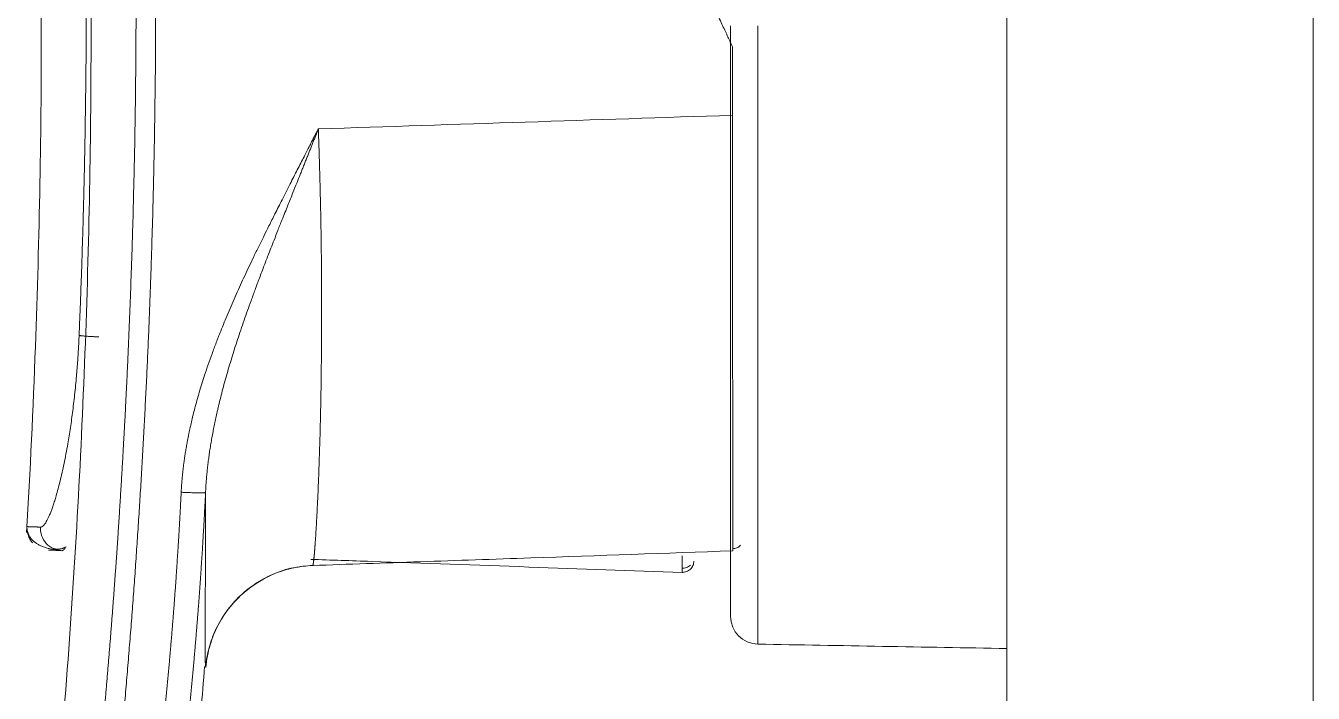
# Model space of a CAD drawing. Header units: millimetres. Extents: x 14183 to 14777, y -4239 to -3399.
# Drawn here: x 14635.08 to 14649.53, y -3932.26 to -3924.78 of the extents above; entities that cross this region are included whole.
import ezdxf

# ---------------------------------------------------------------- set-up
doc = ezdxf.new("R2010")
doc.units = ezdxf.units.MM
doc.header["$LTSCALE"] = 0.1
doc.layers.get('0').update_dxf_attribs({"lineweight": 15})

msp = doc.modelspace()

# ---------------------------------------------------------------- linework, layer by layer
at = {"linetype": 'Continuous', "lineweight": 18, "extrusion": (-1, -2.22045e-16, 0)}
for p, q in [((14646.094, -3911.734), (14646.094, -3937.369)), ((14646.094, -3911.734), (14646.094, -3937.369)), ((14642.994, -3931.402), (14642.994, -3924.78))]:
    msp.add_line(p, q, dxfattribs=at)
at = {"linetype": 'Continuous', "lineweight": 13, "extrusion": (-1, -2.22045e-16, 0)}
for p, q in [((14649.533, -3937.412), (14649.533, -3912.778)), ((14649.533, -3937.412), (14649.533, -3912.778)), ((14643.301, -3931.714), (14643.301, -3924.78))]:
    msp.add_line(p, q, dxfattribs=at)
at = {"linetype": 'Continuous', "lineweight": 18}
msp.add_arc((14643.306, -3931.402), 0.313, 180, 269, dxfattribs=at)
msp.add_ellipse((14642.456, -3930.784), major_axis=(0.125, 0), ratio=1, start_param=4.677499, end_param=4.712396, dxfattribs=at)
at = {"linetype": 'Continuous', "lineweight": 13}
msp.add_ellipse((14542.868, -3923.14), major_axis=(-94.237, 8.825), ratio=0.000161, start_param=3.134269, end_param=3.148947, dxfattribs=at)
at = {"linetype": 'Continuous', "lineweight": 18}
for points, knots in [([(14635.663, -3919.326), (14635.695, -3919.889), (14635.779, -3921.672), (14635.839, -3924.678), (14635.775, -3928.342), (14635.572, -3932), (14635.313, -3934.794), (14635.127, -3936.367), (14635.083, -3936.727)], [0, 0, 0, 0, 0.09703, 0.307158, 0.517296, 0.727433, 0.937571, 1, 1, 1, 1]), ([(14635.107, -3919.364), (14635.138, -3919.927), (14635.222, -3921.709), (14635.281, -3924.716), (14635.224, -3927.854), (14635.133, -3929.768), (14635.093, -3930.462)], [0, 0, 0, 0, 0.15234, 0.482248, 0.812171, 1, 1, 1, 1]), ([(14643.014, -3925.015), (14643.006, -3924.997), (14642.99, -3924.961), (14642.963, -3924.905), (14642.935, -3924.844), (14642.903, -3924.777), (14642.87, -3924.706), (14642.834, -3924.629), (14642.796, -3924.548), (14642.756, -3924.462), (14642.713, -3924.37), (14642.668, -3924.274), (14642.621, -3924.173), (14642.571, -3924.066), (14642.519, -3923.955), (14642.465, -3923.839), (14642.409, -3923.718), (14642.35, -3923.591), (14642.288, -3923.46), (14642.225, -3923.324), (14642.159, -3923.183), (14642.09, -3923.036), (14642.02, -3922.885), (14641.947, -3922.729), (14641.871, -3922.568), (14641.794, -3922.402), (14641.714, -3922.23), (14641.631, -3922.054), (14641.547, -3921.873), (14641.46, -3921.687), (14641.401, -3921.561), (14641.371, -3921.497)], [0, 0, 0, 0, 0.014626, 0.030671, 0.048133, 0.067014, 0.087313, 0.10903, 0.132166, 0.15672, 0.182692, 0.210082, 0.238891, 0.269118, 0.300763, 0.333827, 0.368309, 0.404209, 0.441528, 0.480266, 0.520422, 0.561996, 0.604989, 0.6494, 0.69523, 0.742479, 0.791146, 0.841232, 0.892736, 0.945659, 1, 1, 1, 1]), ([(14636.828, -3930.011), (14636.828, -3930.005), (14636.828, -3929.995), (14636.829, -3929.98), (14636.83, -3929.964), (14636.831, -3929.949), (14636.832, -3929.933), (14636.833, -3929.917), (14636.834, -3929.902), (14636.836, -3929.886), (14636.837, -3929.87), (14636.838, -3929.854), (14636.84, -3929.838), (14636.841, -3929.823), (14636.843, -3929.807), (14636.845, -3929.791), (14636.846, -3929.774), (14636.848, -3929.758), (14636.85, -3929.742), (14636.852, -3929.726), (14636.854, -3929.71), (14636.856, -3929.693), (14636.858, -3929.677), (14636.861, -3929.661), (14636.863, -3929.644), (14636.865, -3929.628), (14636.868, -3929.611), (14636.87, -3929.595), (14636.873, -3929.578), (14636.875, -3929.561), (14636.878, -3929.545), (14636.881, -3929.528), (14636.884, -3929.511), (14636.887, -3929.494), (14636.89, -3929.477), (14636.893, -3929.46), (14636.896, -3929.443), (14636.899, -3929.426), (14636.903, -3929.409), (14636.906, -3929.392), (14636.91, -3929.375), (14636.913, -3929.358), (14636.917, -3929.34), (14636.92, -3929.323), (14636.924, -3929.306), (14636.928, -3929.288), (14636.932, -3929.271), (14636.936, -3929.253), (14636.94, -3929.236), (14636.944, -3929.218), (14636.948, -3929.2), (14636.952, -3929.183), (14636.962, -3929.14), (14636.979, -3929.073), (14637.004, -3928.981), (14637.031, -3928.888), (14637.06, -3928.794), (14637.093, -3928.691), (14637.131, -3928.578), (14637.174, -3928.457), (14637.221, -3928.332), (14637.267, -3928.214), (14637.311, -3928.104), (14637.354, -3928.003), (14637.398, -3927.898), (14637.445, -3927.792), (14637.493, -3927.687), (14637.541, -3927.583), (14637.59, -3927.479), (14637.642, -3927.369), (14637.699, -3927.253), (14637.756, -3927.137), (14637.817, -3927.016), (14637.884, -3926.882), (14637.963, -3926.725), (14638.047, -3926.56), (14638.129, -3926.399), (14638.192, -3926.276), (14638.238, -3926.186), (14638.269, -3926.126), (14638.297, -3926.072), (14638.32, -3926.026), (14638.34, -3925.988), (14638.355, -3925.96), (14638.363, -3925.943), (14638.367, -3925.937)], [0, 0, 0, 0, 0.003513, 0.007037, 0.010573, 0.014121, 0.017681, 0.021252, 0.024836, 0.028431, 0.032038, 0.035658, 0.039289, 0.042933, 0.046589, 0.050257, 0.053938, 0.057632, 0.061337, 0.065056, 0.068787, 0.072531, 0.076287, 0.080057, 0.083839, 0.087634, 0.091442, 0.095263, 0.099098, 0.102945, 0.106806, 0.110679, 0.114567, 0.118467, 0.122381, 0.126308, 0.130249, 0.134204, 0.138172, 0.142154, 0.146149, 0.150158, 0.154181, 0.158218, 0.162269, 0.166333, 0.170412, 0.174505, 0.178611, 0.182732, 0.186867, 0.191016, 0.19518, 0.216517, 0.238241, 0.260358, 0.282873, 0.305791, 0.334353, 0.363837, 0.394252, 0.425603, 0.450036, 0.475178, 0.50103, 0.527596, 0.554878, 0.579627, 0.605897, 0.633689, 0.663005, 0.693845, 0.721999, 0.756127, 0.796229, 0.842305, 0.882583, 0.91999, 0.936121, 0.951982, 0.966045, 0.977879, 0.987482, 0.994856, 1, 1, 1, 1]), ([(14635.096, -3930.394), (14635.095, -3930.427), (14635.101, -3930.476), (14635.129, -3930.538), (14635.149, -3930.566), (14635.161, -3930.579)], [0, 0, 0, 0, 0.477849, 0.736197, 1, 1, 1, 1]), ([(14635.249, -3930.402), (14635.247, -3930.431), (14635.254, -3930.497), (14635.308, -3930.59), (14635.395, -3930.652), (14635.459, -3930.665), (14635.488, -3930.666)], [0, 0, 0, 0, 0.25, 0.5, 0.75, 1, 1, 1, 1]), ([(14635.488, -3930.666), (14635.387, -3930.662), (14635.331, -3930.66), (14635.338, -3930.66), (14635.339, -3930.66)], [0, 0, 0, 0, 0.890721, 1, 1, 1, 1]), ([(14643.019, -3930.668), (14642.265, -3930.694), (14641.096, -3930.735), (14639.519, -3930.79), (14638.705, -3930.818), (14638.304, -3930.832)], [0, 0, 0, 0, 0.480906, 0.743568, 1, 1, 1, 1]), ([(14642.451, -3930.909), (14642.451, -3930.909), (14642.451, -3930.909), (14642.451, -3930.909), (14642.451, -3930.909), (14642.451, -3930.909), (14642.451, -3930.908), (14642.451, -3930.908), (14642.451, -3930.907), (14642.451, -3930.907), (14642.451, -3930.906), (14642.451, -3930.906), (14642.451, -3930.905), (14642.451, -3930.904), (14642.451, -3930.903), (14642.451, -3930.902), (14642.451, -3930.901), (14642.451, -3930.9), (14642.451, -3930.899), (14642.451, -3930.898), (14642.451, -3930.896), (14642.451, -3930.895), (14642.451, -3930.894), (14642.451, -3930.892), (14642.451, -3930.89), (14642.451, -3930.889), (14642.451, -3930.887), (14642.451, -3930.885), (14642.451, -3930.883), (14642.451, -3930.881), (14642.451, -3930.879), (14642.451, -3930.877), (14642.451, -3930.875), (14642.451, -3930.872), (14642.451, -3930.87), (14642.451, -3930.867), (14642.451, -3930.865), (14642.451, -3930.862), (14642.451, -3930.859), (14642.451, -3930.857), (14642.451, -3930.854), (14642.451, -3930.851), (14642.451, -3930.848), (14642.451, -3930.844), (14642.451, -3930.841), (14642.451, -3930.838), (14642.451, -3930.834), (14642.451, -3930.831), (14642.451, -3930.827), (14642.451, -3930.824), (14642.451, -3930.82), (14642.451, -3930.816), (14642.451, -3930.812), (14642.451, -3930.808), (14642.451, -3930.804), (14642.451, -3930.8), (14642.451, -3930.796), (14642.451, -3930.791), (14642.451, -3930.787), (14642.451, -3930.782), (14642.451, -3930.778), (14642.451, -3930.773), (14642.451, -3930.768), (14642.451, -3930.763), (14642.451, -3930.758), (14642.451, -3930.753), (14642.451, -3930.748), (14642.451, -3930.743), (14642.451, -3930.738), (14642.451, -3930.732), (14642.451, -3930.728), (14642.451, -3930.725), (14642.451, -3930.724)], [0, 0, 0, 0, 0.013405, 0.026842, 0.04031, 0.053809, 0.06734, 0.080901, 0.094494, 0.108117, 0.12177, 0.135454, 0.149169, 0.162913, 0.176688, 0.190492, 0.204326, 0.21819, 0.232083, 0.246005, 0.259957, 0.273938, 0.287948, 0.301987, 0.316056, 0.330152, 0.344278, 0.358432, 0.372615, 0.386827, 0.401067, 0.415335, 0.429632, 0.443957, 0.45831, 0.472692, 0.487102, 0.501539, 0.516005, 0.530497, 0.545017, 0.559564, 0.574138, 0.588738, 0.603364, 0.618017, 0.632695, 0.647399, 0.662128, 0.676883, 0.691662, 0.706467, 0.721296, 0.736149, 0.751027, 0.765929, 0.780855, 0.795805, 0.810778, 0.825774, 0.840794, 0.855837, 0.870903, 0.885992, 0.901104, 0.916238, 0.931395, 0.946573, 0.961775, 0.976998, 0.992243, 1, 1, 1, 1]), ([(14643.018, -3930.644), (14643.025, -3930.644), (14643.041, -3930.642), (14643.064, -3930.635), (14643.085, -3930.623), (14643.098, -3930.612), (14643.104, -3930.606)], [0, 0, 0, 0, 0.233632, 0.48051, 0.737734, 1, 1, 1, 1]), ([(14637.104, -3931.975), (14637.112, -3931.887), (14637.144, -3931.72), (14637.241, -3931.486), (14637.374, -3931.289), (14637.572, -3931.085), (14637.845, -3930.926), (14638.01, -3930.87), (14638.086, -3930.859)], [0, 0, 0, 0, 0.143411, 0.284003, 0.418939, 0.546573, 0.779877, 1, 1, 1, 1]), ([(14642.451, -3930.909), (14641.879, -3930.889), (14640.718, -3930.849), (14639.325, -3930.8), (14638.51, -3930.771), (14638.284, -3930.764)], [0, 0, 0, 0, 0.413596, 0.837238, 1, 1, 1, 1]), ([(14642.45, -3930.863), (14642.458, -3930.863), (14642.474, -3930.862), (14642.499, -3930.856), (14642.522, -3930.845), (14642.536, -3930.834), (14642.542, -3930.828)], [0, 0, 0, 0, 0.232161, 0.478681, 0.73658, 1, 1, 1, 1]), ([(14642.456, -3930.909), (14642.469, -3930.909), (14642.5, -3930.904), (14642.545, -3930.877), (14642.575, -3930.832), (14642.581, -3930.799), (14642.581, -3930.784)], [0, 0, 0, 0, 0.231608, 0.487913, 0.744217, 1, 1, 1, 1]), ([(14636.404, -3936.752), (14636.49, -3936.324), (14636.721, -3935.067), (14636.962, -3933.47), (14637.066, -3932.297), (14637.09, -3931.964)], [0, 0, 0, 0, 0.270129, 0.79263, 1, 1, 1, 1])]:
    msp.add_open_spline(points, degree=3, knots=knots, dxfattribs=at)
at = {"linetype": 'Continuous', "lineweight": 13}
for points, knots in [([(14635.682, -3928.252), (14635.683, -3928.23), (14635.685, -3928.184), (14635.687, -3928.115), (14635.69, -3928.047), (14635.693, -3927.978), (14635.696, -3927.91), (14635.698, -3927.841), (14635.701, -3927.772), (14635.703, -3927.704), (14635.706, -3927.635), (14635.708, -3927.567), (14635.711, -3927.498), (14635.713, -3927.429), (14635.715, -3927.361), (14635.717, -3927.292), (14635.719, -3927.224), (14635.722, -3927.155), (14635.724, -3927.087), (14635.726, -3927.018), (14635.727, -3926.949), (14635.729, -3926.881), (14635.731, -3926.812), (14635.733, -3926.744), (14635.735, -3926.675), (14635.736, -3926.606), (14635.738, -3926.538), (14635.74, -3926.469), (14635.741, -3926.401), (14635.743, -3926.332), (14635.744, -3926.263), (14635.745, -3926.195), (14635.747, -3926.126), (14635.748, -3926.057), (14635.749, -3925.989), (14635.75, -3925.92), (14635.751, -3925.852), (14635.752, -3925.783), (14635.753, -3925.714), (14635.754, -3925.646), (14635.755, -3925.577), (14635.756, -3925.509), (14635.757, -3925.44), (14635.758, -3925.371), (14635.758, -3925.303), (14635.759, -3925.234), (14635.76, -3925.166), (14635.76, -3925.097), (14635.761, -3925.028), (14635.761, -3924.96), (14635.761, -3924.891), (14635.762, -3924.823), (14635.762, -3924.754), (14635.762, -3924.685), (14635.762, -3924.617), (14635.763, -3924.548), (14635.763, -3924.479), (14635.763, -3924.411), (14635.763, -3924.342), (14635.763, -3924.274), (14635.762, -3924.205), (14635.762, -3924.136), (14635.762, -3924.068), (14635.762, -3923.999), (14635.761, -3923.931), (14635.761, -3923.862), (14635.76, -3923.793), (14635.76, -3923.725), (14635.759, -3923.656), (14635.759, -3923.588), (14635.758, -3923.519), (14635.757, -3923.45), (14635.757, -3923.382), (14635.756, -3923.313), (14635.755, -3923.245), (14635.754, -3923.176), (14635.753, -3923.108), (14635.752, -3923.039), (14635.751, -3922.97), (14635.75, -3922.902), (14635.749, -3922.833), (14635.747, -3922.765), (14635.746, -3922.696), (14635.745, -3922.627), (14635.743, -3922.559), (14635.742, -3922.49), (14635.74, -3922.422), (14635.739, -3922.353), (14635.737, -3922.285), (14635.736, -3922.216), (14635.734, -3922.147), (14635.732, -3922.079), (14635.73, -3922.01), (14635.728, -3921.942), (14635.726, -3921.873), (14635.724, -3921.805), (14635.722, -3921.736), (14635.721, -3921.69), (14635.72, -3921.668)], [0, 0, 0, 0, 0.010424, 0.020848, 0.031272, 0.041696, 0.052119, 0.062543, 0.072966, 0.083389, 0.093812, 0.104234, 0.114657, 0.125079, 0.135501, 0.145923, 0.156345, 0.166767, 0.177188, 0.187609, 0.19803, 0.208451, 0.218872, 0.229293, 0.239713, 0.250133, 0.260553, 0.270973, 0.281393, 0.291813, 0.302232, 0.312651, 0.32307, 0.333489, 0.343908, 0.354327, 0.364745, 0.375164, 0.385582, 0.396, 0.406418, 0.416835, 0.427253, 0.43767, 0.448087, 0.458504, 0.468921, 0.479338, 0.489755, 0.500171, 0.510588, 0.521004, 0.53142, 0.541836, 0.552251, 0.562667, 0.573083, 0.583498, 0.593913, 0.604328, 0.614743, 0.625158, 0.635572, 0.645987, 0.656401, 0.666815, 0.677229, 0.687643, 0.698057, 0.708471, 0.718884, 0.729297, 0.739711, 0.750124, 0.760537, 0.77095, 0.781362, 0.791775, 0.802187, 0.8126, 0.823012, 0.833424, 0.843836, 0.854248, 0.864659, 0.875071, 0.885482, 0.895894, 0.906305, 0.916716, 0.927127, 0.937538, 0.947948, 0.958359, 0.968769, 0.97918, 0.98959, 1, 1, 1, 1]), ([(14635.824, -3933.911), (14635.827, -3933.888), (14635.832, -3933.84), (14635.839, -3933.769), (14635.846, -3933.697), (14635.854, -3933.626), (14635.861, -3933.555), (14635.868, -3933.483), (14635.875, -3933.412), (14635.882, -3933.34), (14635.889, -3933.269), (14635.896, -3933.197), (14635.903, -3933.126), (14635.91, -3933.054), (14635.917, -3932.983), (14635.924, -3932.911), (14635.93, -3932.84), (14635.937, -3932.768), (14635.944, -3932.697), (14635.95, -3932.625), (14635.956, -3932.554), (14635.963, -3932.482), (14635.969, -3932.41), (14635.976, -3932.339), (14635.982, -3932.267), (14635.988, -3932.195), (14635.994, -3932.124), (14636, -3932.052), (14636.006, -3931.98), (14636.012, -3931.909), (14636.018, -3931.837), (14636.024, -3931.765), (14636.03, -3931.693), (14636.035, -3931.622), (14636.041, -3931.55), (14636.047, -3931.478), (14636.052, -3931.406), (14636.058, -3931.334), (14636.063, -3931.263), (14636.069, -3931.191), (14636.074, -3931.119), (14636.079, -3931.047), (14636.084, -3930.975), (14636.09, -3930.903), (14636.095, -3930.831), (14636.1, -3930.759), (14636.105, -3930.688), (14636.11, -3930.616), (14636.115, -3930.544), (14636.12, -3930.472), (14636.124, -3930.4), (14636.129, -3930.328), (14636.134, -3930.256), (14636.138, -3930.184), (14636.143, -3930.112), (14636.147, -3930.04), (14636.152, -3929.967), (14636.156, -3929.895), (14636.16, -3929.823), (14636.165, -3929.751), (14636.169, -3929.679), (14636.173, -3929.607), (14636.177, -3929.535), (14636.181, -3929.463), (14636.185, -3929.391), (14636.189, -3929.318), (14636.193, -3929.246), (14636.197, -3929.174), (14636.201, -3929.102), (14636.204, -3929.03), (14636.208, -3928.957), (14636.212, -3928.885), (14636.215, -3928.813), (14636.219, -3928.741), (14636.222, -3928.668), (14636.225, -3928.596), (14636.229, -3928.524), (14636.232, -3928.452), (14636.235, -3928.379), (14636.238, -3928.307), (14636.241, -3928.235), (14636.244, -3928.162), (14636.247, -3928.09), (14636.25, -3928.018), (14636.253, -3927.945), (14636.256, -3927.873), (14636.259, -3927.78), (14636.263, -3927.667), (14636.268, -3927.534), (14636.273, -3927.4), (14636.277, -3927.267), (14636.281, -3927.134), (14636.285, -3927), (14636.289, -3926.867), (14636.292, -3926.733), (14636.295, -3926.6), (14636.298, -3926.467), (14636.301, -3926.333), (14636.304, -3926.2), (14636.307, -3926.067), (14636.309, -3925.933), (14636.311, -3925.8), (14636.313, -3925.666), (14636.315, -3925.533), (14636.316, -3925.4), (14636.318, -3925.266), (14636.319, -3925.133), (14636.32, -3925), (14636.32, -3924.866), (14636.321, -3924.733), (14636.321, -3924.6), (14636.321, -3924.466), (14636.321, -3924.333), (14636.321, -3924.2), (14636.321, -3924.066), (14636.32, -3923.933), (14636.319, -3923.8), (14636.318, -3923.666), (14636.317, -3923.533), (14636.316, -3923.4), (14636.314, -3923.266), (14636.312, -3923.133), (14636.31, -3923), (14636.308, -3922.867), (14636.305, -3922.733), (14636.303, -3922.6), (14636.3, -3922.467), (14636.297, -3922.334), (14636.294, -3922.201), (14636.291, -3922.067), (14636.287, -3921.934), (14636.283, -3921.801), (14636.28, -3921.712), (14636.279, -3921.668)], [0, 0, 0, 0, 0.005857, 0.011715, 0.017574, 0.023433, 0.029293, 0.035153, 0.041014, 0.046875, 0.052737, 0.0586, 0.064463, 0.070327, 0.076191, 0.082056, 0.087922, 0.093788, 0.099655, 0.105522, 0.11139, 0.117259, 0.123128, 0.128997, 0.134868, 0.140739, 0.14661, 0.152482, 0.158355, 0.164228, 0.170102, 0.175976, 0.181851, 0.187727, 0.193603, 0.19948, 0.205358, 0.211236, 0.217114, 0.222994, 0.228873, 0.234754, 0.240635, 0.246517, 0.252399, 0.258282, 0.264165, 0.270049, 0.275934, 0.281819, 0.287705, 0.293591, 0.299479, 0.305366, 0.311255, 0.317143, 0.323033, 0.328923, 0.334814, 0.340705, 0.346597, 0.35249, 0.358383, 0.364277, 0.370171, 0.376066, 0.381962, 0.387858, 0.393755, 0.399652, 0.40555, 0.411449, 0.417349, 0.423248, 0.429149, 0.43505, 0.440952, 0.446854, 0.452757, 0.458661, 0.464565, 0.47047, 0.476376, 0.482282, 0.488189, 0.494096, 0.500004, 0.510886, 0.521768, 0.532649, 0.54353, 0.55441, 0.565289, 0.576168, 0.587046, 0.597923, 0.6088, 0.619677, 0.630553, 0.641428, 0.652302, 0.663176, 0.67405, 0.684923, 0.695795, 0.706667, 0.717538, 0.728409, 0.739279, 0.750148, 0.761017, 0.771886, 0.782754, 0.793621, 0.804488, 0.815354, 0.82622, 0.837085, 0.847949, 0.858814, 0.869677, 0.88054, 0.891403, 0.902265, 0.913126, 0.923987, 0.934848, 0.945708, 0.956567, 0.967426, 0.978285, 0.989143, 1, 1, 1, 1]), ([(14636.499, -3921.662), (14636.5, -3921.686), (14636.501, -3921.735), (14636.503, -3921.807), (14636.505, -3921.88), (14636.507, -3921.952), (14636.509, -3922.024), (14636.511, -3922.097), (14636.513, -3922.169), (14636.515, -3922.242), (14636.517, -3922.314), (14636.518, -3922.386), (14636.52, -3922.459), (14636.521, -3922.531), (14636.523, -3922.604), (14636.524, -3922.676), (14636.526, -3922.748), (14636.527, -3922.821), (14636.528, -3922.893), (14636.529, -3922.966), (14636.531, -3923.038), (14636.532, -3923.11), (14636.533, -3923.183), (14636.534, -3923.255), (14636.535, -3923.328), (14636.536, -3923.4), (14636.536, -3923.472), (14636.537, -3923.545), (14636.538, -3923.617), (14636.538, -3923.69), (14636.539, -3923.762), (14636.539, -3923.834), (14636.54, -3923.907), (14636.54, -3923.979), (14636.541, -3924.052), (14636.541, -3924.124), (14636.541, -3924.196), (14636.541, -3924.269), (14636.541, -3924.341), (14636.541, -3924.414), (14636.541, -3924.486), (14636.541, -3924.558), (14636.541, -3924.631), (14636.541, -3924.703), (14636.541, -3924.776), (14636.541, -3924.848), (14636.54, -3924.92), (14636.54, -3924.993), (14636.539, -3925.065), (14636.539, -3925.138), (14636.538, -3925.21), (14636.538, -3925.282), (14636.537, -3925.355), (14636.536, -3925.427), (14636.535, -3925.5), (14636.534, -3925.572), (14636.533, -3925.644), (14636.532, -3925.717), (14636.531, -3925.789), (14636.53, -3925.861), (14636.529, -3925.934), (14636.528, -3926.006), (14636.527, -3926.079), (14636.525, -3926.151), (14636.524, -3926.223), (14636.522, -3926.296), (14636.521, -3926.368), (14636.519, -3926.441), (14636.518, -3926.513), (14636.516, -3926.585), (14636.514, -3926.658), (14636.512, -3926.73), (14636.511, -3926.802), (14636.509, -3926.875), (14636.507, -3926.947), (14636.505, -3927.02), (14636.502, -3927.092), (14636.5, -3927.164), (14636.498, -3927.237), (14636.496, -3927.309), (14636.494, -3927.381), (14636.491, -3927.454), (14636.489, -3927.526), (14636.486, -3927.599), (14636.484, -3927.671), (14636.481, -3927.743), (14636.478, -3927.836), (14636.473, -3927.949), (14636.468, -3928.083), (14636.463, -3928.217), (14636.457, -3928.351), (14636.451, -3928.484), (14636.445, -3928.618), (14636.439, -3928.752), (14636.432, -3928.885), (14636.425, -3929.019), (14636.419, -3929.153), (14636.412, -3929.286), (14636.404, -3929.42), (14636.397, -3929.553), (14636.389, -3929.687), (14636.381, -3929.82), (14636.373, -3929.954), (14636.365, -3930.087), (14636.357, -3930.221), (14636.348, -3930.354), (14636.339, -3930.488), (14636.33, -3930.621), (14636.321, -3930.754), (14636.312, -3930.888), (14636.302, -3931.021), (14636.292, -3931.154), (14636.282, -3931.287), (14636.272, -3931.421), (14636.262, -3931.554), (14636.251, -3931.687), (14636.24, -3931.82), (14636.229, -3931.953), (14636.218, -3932.086), (14636.207, -3932.219), (14636.195, -3932.352), (14636.184, -3932.486), (14636.172, -3932.619), (14636.16, -3932.752), (14636.147, -3932.885), (14636.135, -3933.017), (14636.122, -3933.15), (14636.109, -3933.283), (14636.096, -3933.416), (14636.083, -3933.549), (14636.069, -3933.682), (14636.056, -3933.815), (14636.046, -3933.903), (14636.042, -3933.947)], [0, 0, 0, 0, 0.005884, 0.011767, 0.017651, 0.023534, 0.029418, 0.035301, 0.041184, 0.047067, 0.052949, 0.058832, 0.064715, 0.070597, 0.076479, 0.082362, 0.088244, 0.094126, 0.100008, 0.105889, 0.111771, 0.117653, 0.123535, 0.129416, 0.135298, 0.141179, 0.14706, 0.152942, 0.158823, 0.164704, 0.170585, 0.176467, 0.182348, 0.188229, 0.19411, 0.199991, 0.205872, 0.211753, 0.217634, 0.223515, 0.229396, 0.235277, 0.241158, 0.247039, 0.252921, 0.258802, 0.264683, 0.270564, 0.276445, 0.282326, 0.288208, 0.294089, 0.29997, 0.305852, 0.311733, 0.317615, 0.323497, 0.329378, 0.33526, 0.341142, 0.347024, 0.352906, 0.358788, 0.36467, 0.370552, 0.376435, 0.382317, 0.3882, 0.394083, 0.399966, 0.405849, 0.411732, 0.417615, 0.423498, 0.429382, 0.435265, 0.441149, 0.447033, 0.452917, 0.458802, 0.464686, 0.470571, 0.476455, 0.48234, 0.488226, 0.494111, 0.499996, 0.510879, 0.52176, 0.532641, 0.543521, 0.5544, 0.565278, 0.576155, 0.587031, 0.597907, 0.608782, 0.619656, 0.630529, 0.641402, 0.652275, 0.663146, 0.674017, 0.684888, 0.695758, 0.706627, 0.717496, 0.728364, 0.739232, 0.7501, 0.760967, 0.771834, 0.782701, 0.793567, 0.804433, 0.815299, 0.826164, 0.837029, 0.847894, 0.858759, 0.869624, 0.880489, 0.891353, 0.902218, 0.913082, 0.923947, 0.934811, 0.945676, 0.95654, 0.967405, 0.97827, 0.989135, 1, 1, 1, 1]), ([(14643.019, -3930.668), (14643.019, -3930.668), (14643.019, -3930.668), (14643.019, -3930.667), (14643.019, -3930.667), (14643.019, -3930.667), (14643.019, -3930.667), (14643.019, -3930.666), (14643.019, -3930.666), (14643.019, -3930.666), (14643.019, -3930.665), (14643.019, -3930.664), (14643.019, -3930.664), (14643.019, -3930.663), (14643.019, -3930.662), (14643.019, -3930.661), (14643.019, -3930.66), (14643.019, -3930.659), (14643.019, -3930.658), (14643.019, -3930.657), (14643.019, -3930.656), (14643.019, -3930.654), (14643.019, -3930.653), (14643.019, -3930.651), (14643.019, -3930.65), (14643.019, -3930.648), (14643.019, -3930.647), (14643.019, -3930.645), (14643.019, -3930.643), (14643.019, -3930.641), (14643.019, -3930.639), (14643.019, -3930.637), (14643.019, -3930.635), (14643.019, -3930.633), (14643.019, -3930.63), (14643.019, -3930.628), (14643.019, -3930.626), (14643.019, -3930.623), (14643.019, -3930.621), (14643.019, -3930.618), (14643.019, -3930.615), (14643.019, -3930.612), (14643.019, -3930.609), (14643.019, -3930.606), (14643.019, -3930.603), (14643.019, -3930.6), (14643.019, -3930.597), (14643.019, -3930.594), (14643.019, -3930.59), (14643.019, -3930.587), (14643.019, -3930.583), (14643.019, -3930.58), (14643.019, -3930.576), (14643.019, -3930.572), (14643.019, -3930.568), (14643.019, -3930.564), (14643.019, -3930.56), (14643.019, -3930.556), (14643.019, -3930.552), (14643.019, -3930.547), (14643.019, -3930.543), (14643.019, -3930.538), (14643.019, -3930.534), (14643.019, -3930.529), (14643.019, -3930.524), (14643.019, -3930.519), (14643.019, -3930.515), (14643.019, -3930.51), (14643.019, -3930.504), (14643.019, -3930.499), (14643.019, -3930.494), (14643.019, -3930.489), (14643.019, -3930.483), (14643.019, -3930.477), (14643.019, -3930.472), (14643.019, -3930.466), (14643.019, -3930.46), (14643.019, -3930.454), (14643.019, -3930.448), (14643.019, -3930.442), (14643.019, -3930.436), (14643.019, -3930.43), (14643.019, -3930.423), (14643.019, -3930.417), (14643.019, -3930.41), (14643.019, -3930.404), (14643.019, -3930.397), (14643.019, -3930.39), (14643.019, -3930.383), (14643.019, -3930.376), (14643.019, -3930.369), (14643.019, -3930.362), (14643.019, -3930.354), (14643.019, -3930.347), (14643.019, -3930.339), (14643.019, -3930.332), (14643.019, -3930.324), (14643.019, -3930.316), (14643.019, -3930.308), (14643.019, -3930.3), (14643.019, -3930.292), (14643.019, -3930.284), (14643.019, -3930.276), (14643.019, -3930.267), (14643.019, -3930.259), (14643.019, -3930.25), (14643.019, -3930.242), (14643.019, -3930.233), (14643.018, -3930.224), (14643.018, -3930.215), (14643.018, -3930.206), (14643.018, -3930.197), (14643.018, -3930.187), (14643.018, -3930.178), (14643.018, -3930.169), (14643.018, -3930.159), (14643.018, -3930.149), (14643.018, -3930.14), (14643.018, -3930.13), (14643.018, -3930.12), (14643.018, -3930.11), (14643.018, -3930.1), (14643.018, -3930.089), (14643.018, -3930.079), (14643.018, -3930.069), (14643.018, -3930.058), (14643.018, -3930.047), (14643.018, -3930.037), (14643.018, -3930.026), (14643.018, -3930.015), (14643.018, -3930.004), (14643.018, -3929.993), (14643.018, -3929.981), (14643.018, -3929.97), (14643.018, -3929.959), (14643.018, -3929.947), (14643.018, -3929.935), (14643.018, -3929.924), (14643.018, -3929.912), (14643.018, -3929.9), (14643.018, -3929.888), (14643.018, -3929.876), (14643.018, -3929.863), (14643.018, -3929.851), (14643.018, -3929.839), (14643.018, -3929.826), (14643.018, -3929.813), (14643.018, -3929.801), (14643.018, -3929.788), (14643.018, -3929.775), (14643.018, -3929.762), (14643.018, -3929.749), (14643.018, -3929.735), (14643.018, -3929.722), (14643.018, -3929.709), (14643.018, -3929.695), (14643.018, -3929.682), (14643.018, -3929.668), (14643.018, -3929.654), (14643.018, -3929.64), (14643.018, -3929.626), (14643.017, -3929.612), (14643.017, -3929.598), (14643.017, -3929.583), (14643.017, -3929.569), (14643.017, -3929.555), (14643.017, -3929.54), (14643.017, -3929.525), (14643.017, -3929.511), (14643.017, -3929.496), (14643.017, -3929.481), (14643.017, -3929.466), (14643.017, -3929.451), (14643.017, -3929.435), (14643.017, -3929.42), (14643.017, -3929.405), (14643.017, -3929.389), (14643.017, -3929.373), (14643.017, -3929.358), (14643.017, -3929.342), (14643.017, -3929.326), (14643.017, -3929.31), (14643.017, -3929.294), (14643.017, -3929.278), (14643.017, -3929.262), (14643.017, -3929.18), (14643.017, -3929.019), (14643.017, -3928.754), (14643.016, -3928.44), (14643.016, -3928.075), (14643.016, -3927.783), (14643.016, -3927.592), (14643.016, -3927.519), (14643.015, -3927.447), (14643.015, -3927.376), (14643.015, -3927.306), (14643.015, -3927.237), (14643.015, -3927.17), (14643.015, -3927.103), (14643.015, -3927.038), (14643.015, -3926.974), (14643.015, -3926.911), (14643.015, -3926.849), (14643.015, -3926.789), (14643.015, -3926.73), (14643.015, -3926.672), (14643.015, -3926.615), (14643.015, -3926.56), (14643.015, -3926.506), (14643.014, -3926.453), (14643.014, -3926.402), (14643.014, -3926.351), (14643.014, -3926.303), (14643.014, -3926.255), (14643.014, -3926.209), (14643.014, -3926.164), (14643.014, -3926.12), (14643.014, -3926.078), (14643.014, -3926.037), (14643.014, -3925.997), (14643.014, -3925.958), (14643.014, -3925.921), (14643.014, -3925.885), (14643.014, -3925.85), (14643.014, -3925.817), (14643.014, -3925.795), (14643.014, -3925.784)], [0, 0, 0, 0, 0.002311, 0.004627, 0.006947, 0.009273, 0.011604, 0.01394, 0.01628, 0.018626, 0.020977, 0.023332, 0.025693, 0.028058, 0.030428, 0.032803, 0.035183, 0.037568, 0.039958, 0.042353, 0.044753, 0.047157, 0.049566, 0.051981, 0.0544, 0.056823, 0.059252, 0.061686, 0.064124, 0.066567, 0.069015, 0.071468, 0.073926, 0.076389, 0.078856, 0.081328, 0.083805, 0.086287, 0.088773, 0.091265, 0.093761, 0.096262, 0.098768, 0.101278, 0.103794, 0.106314, 0.108839, 0.111369, 0.113904, 0.116443, 0.118987, 0.121537, 0.12409, 0.126649, 0.129212, 0.131781, 0.134353, 0.136931, 0.139513, 0.1421, 0.144692, 0.147288, 0.149889, 0.152494, 0.155104, 0.157719, 0.160338, 0.162962, 0.16559, 0.168223, 0.17086, 0.173502, 0.176148, 0.178799, 0.181454, 0.184114, 0.186778, 0.189446, 0.192119, 0.194796, 0.197478, 0.200164, 0.202854, 0.205549, 0.208248, 0.210951, 0.213659, 0.216371, 0.219087, 0.221807, 0.224532, 0.227261, 0.229995, 0.232732, 0.235474, 0.23822, 0.24097, 0.243725, 0.246483, 0.249246, 0.252013, 0.254784, 0.25756, 0.260339, 0.263122, 0.265909, 0.268701, 0.271496, 0.274295, 0.277099, 0.279906, 0.282717, 0.285531, 0.28835, 0.291173, 0.293999, 0.296829, 0.299662, 0.3025, 0.305341, 0.308186, 0.311034, 0.313886, 0.316742, 0.319601, 0.322464, 0.32533, 0.3282, 0.331074, 0.33395, 0.336831, 0.339714, 0.342601, 0.345492, 0.348386, 0.351283, 0.354183, 0.357087, 0.359994, 0.362904, 0.365818, 0.368735, 0.371655, 0.374578, 0.377504, 0.380434, 0.383366, 0.386302, 0.38924, 0.392182, 0.395127, 0.398074, 0.401025, 0.403978, 0.406934, 0.409893, 0.412855, 0.415819, 0.418786, 0.421756, 0.424729, 0.427704, 0.430682, 0.433662, 0.436645, 0.439631, 0.442618, 0.445609, 0.448601, 0.451597, 0.454594, 0.457594, 0.460596, 0.4636, 0.466607, 0.469615, 0.472626, 0.475639, 0.478654, 0.481671, 0.48469, 0.487711, 0.490734, 0.493759, 0.496786, 0.499815, 0.539014, 0.583795, 0.633987, 0.689326, 0.74945, 0.759836, 0.77002, 0.780003, 0.789785, 0.799369, 0.808755, 0.817943, 0.826935, 0.835732, 0.844335, 0.852745, 0.860963, 0.868989, 0.876826, 0.884474, 0.891935, 0.899209, 0.906299, 0.913207, 0.919933, 0.926479, 0.932846, 0.939037, 0.945052, 0.950893, 0.956561, 0.962057, 0.967383, 0.97254, 0.977529, 0.982352, 0.987009, 0.991502, 0.995832, 1, 1, 1, 1]), ([(14638.367, -3925.937), (14638.362, -3925.949), (14638.352, -3925.974), (14638.337, -3926.012), (14638.322, -3926.051), (14638.306, -3926.091), (14638.29, -3926.132), (14638.273, -3926.174), (14638.256, -3926.217), (14638.238, -3926.261), (14638.22, -3926.306), (14638.201, -3926.353), (14638.182, -3926.4), (14638.158, -3926.462), (14638.124, -3926.546), (14638.078, -3926.66), (14638.022, -3926.801), (14637.965, -3926.942), (14637.913, -3927.073), (14637.872, -3927.178), (14637.836, -3927.27), (14637.805, -3927.348), (14637.781, -3927.412), (14637.748, -3927.498), (14637.707, -3927.606), (14637.657, -3927.738), (14637.613, -3927.86), (14637.559, -3928.01), (14637.496, -3928.189), (14637.427, -3928.4), (14637.364, -3928.604), (14637.308, -3928.801), (14637.272, -3928.942), (14637.25, -3929.03), (14637.242, -3929.066), (14637.233, -3929.102), (14637.225, -3929.138), (14637.217, -3929.174), (14637.21, -3929.209), (14637.202, -3929.244), (14637.195, -3929.279), (14637.188, -3929.314), (14637.182, -3929.349), (14637.175, -3929.383), (14637.169, -3929.417), (14637.163, -3929.451), (14637.158, -3929.484), (14637.152, -3929.517), (14637.147, -3929.55), (14637.143, -3929.583), (14637.138, -3929.616), (14637.134, -3929.648), (14637.13, -3929.68), (14637.126, -3929.712), (14637.122, -3929.743), (14637.119, -3929.774), (14637.116, -3929.805), (14637.113, -3929.836), (14637.111, -3929.866), (14637.108, -3929.896), (14637.106, -3929.926), (14637.104, -3929.956), (14637.103, -3929.985), (14637.102, -3930.004), (14637.101, -3930.014)], [0, 0, 0, 0, 0.009174, 0.018613, 0.028318, 0.03829, 0.048531, 0.05904, 0.069819, 0.080869, 0.092191, 0.103787, 0.115658, 0.127806, 0.149996, 0.178607, 0.21372, 0.255457, 0.285227, 0.311612, 0.334564, 0.35405, 0.370051, 0.382555, 0.418142, 0.451047, 0.481275, 0.508813, 0.562612, 0.614527, 0.664535, 0.712461, 0.758111, 0.766913, 0.77565, 0.784322, 0.792929, 0.801471, 0.809947, 0.818358, 0.826703, 0.834983, 0.843197, 0.851345, 0.859427, 0.867443, 0.875392, 0.883274, 0.891088, 0.898835, 0.906514, 0.914125, 0.921666, 0.929139, 0.936542, 0.943876, 0.95114, 0.958334, 0.965457, 0.97251, 0.97949, 0.986399, 0.993236, 1, 1, 1, 1]), ([(14638.367, -3925.937), (14638.367, -3925.942), (14638.367, -3925.954), (14638.368, -3925.971), (14638.369, -3925.989), (14638.369, -3926.006), (14638.37, -3926.024), (14638.37, -3926.041), (14638.371, -3926.059), (14638.372, -3926.076), (14638.372, -3926.094), (14638.373, -3926.111), (14638.373, -3926.129), (14638.374, -3926.147), (14638.375, -3926.164), (14638.375, -3926.182), (14638.376, -3926.199), (14638.376, -3926.217), (14638.377, -3926.235), (14638.377, -3926.252), (14638.378, -3926.27), (14638.378, -3926.288), (14638.379, -3926.305), (14638.379, -3926.323), (14638.38, -3926.341), (14638.38, -3926.358), (14638.381, -3926.376), (14638.381, -3926.394), (14638.382, -3926.411), (14638.382, -3926.429), (14638.383, -3926.447), (14638.383, -3926.465), (14638.384, -3926.482), (14638.384, -3926.5), (14638.385, -3926.518), (14638.385, -3926.536), (14638.386, -3926.553), (14638.386, -3926.571), (14638.387, -3926.589), (14638.387, -3926.607), (14638.388, -3926.624), (14638.388, -3926.642), (14638.388, -3926.66), (14638.389, -3926.678), (14638.389, -3926.696), (14638.39, -3926.713), (14638.39, -3926.731), (14638.39, -3926.749), (14638.391, -3926.767), (14638.391, -3926.784), (14638.392, -3926.802), (14638.392, -3926.82), (14638.392, -3926.838), (14638.393, -3926.856), (14638.393, -3926.873), (14638.393, -3926.891), (14638.394, -3926.909), (14638.394, -3926.927), (14638.394, -3926.944), (14638.395, -3926.962), (14638.395, -3926.98), (14638.395, -3926.998), (14638.396, -3927.015), (14638.396, -3927.033), (14638.396, -3927.051), (14638.397, -3927.069), (14638.397, -3927.086), (14638.397, -3927.104), (14638.398, -3927.122), (14638.398, -3927.139), (14638.398, -3927.157), (14638.398, -3927.175), (14638.399, -3927.192), (14638.399, -3927.21), (14638.399, -3927.228), (14638.399, -3927.245), (14638.4, -3927.263), (14638.4, -3927.281), (14638.4, -3927.298), (14638.4, -3927.316), (14638.4, -3927.333), (14638.401, -3927.351), (14638.401, -3927.368), (14638.401, -3927.386), (14638.401, -3927.404), (14638.401, -3927.421), (14638.402, -3927.439), (14638.402, -3927.456), (14638.402, -3927.473), (14638.402, -3927.491), (14638.402, -3927.508), (14638.402, -3927.526), (14638.403, -3927.543), (14638.403, -3927.561), (14638.403, -3927.578), (14638.403, -3927.595), (14638.403, -3927.613), (14638.403, -3927.63), (14638.403, -3927.647), (14638.403, -3927.665), (14638.404, -3927.682), (14638.404, -3927.699), (14638.404, -3927.716), (14638.404, -3927.733), (14638.404, -3927.751), (14638.404, -3927.768), (14638.404, -3927.785), (14638.404, -3927.802), (14638.404, -3927.903), (14638.404, -3928.089), (14638.403, -3928.357), (14638.4, -3928.626), (14638.397, -3928.894), (14638.391, -3929.156), (14638.386, -3929.375), (14638.38, -3929.557), (14638.375, -3929.709), (14638.369, -3929.864), (14638.364, -3929.99), (14638.36, -3930.088), (14638.356, -3930.159), (14638.353, -3930.227), (14638.35, -3930.291), (14638.346, -3930.351), (14638.343, -3930.408), (14638.34, -3930.449), (14638.339, -3930.477), (14638.338, -3930.492), (14638.337, -3930.507), (14638.336, -3930.522), (14638.335, -3930.536), (14638.334, -3930.55), (14638.333, -3930.563), (14638.332, -3930.576), (14638.331, -3930.589), (14638.33, -3930.601), (14638.329, -3930.613), (14638.328, -3930.624), (14638.327, -3930.635), (14638.326, -3930.646), (14638.326, -3930.657), (14638.325, -3930.667), (14638.324, -3930.676), (14638.323, -3930.686), (14638.323, -3930.695), (14638.322, -3930.704), (14638.321, -3930.712), (14638.32, -3930.72), (14638.32, -3930.728), (14638.319, -3930.735), (14638.318, -3930.742), (14638.318, -3930.749), (14638.317, -3930.756), (14638.316, -3930.762), (14638.316, -3930.768), (14638.315, -3930.773), (14638.314, -3930.779), (14638.314, -3930.784), (14638.313, -3930.788), (14638.313, -3930.793), (14638.312, -3930.797), (14638.311, -3930.801), (14638.311, -3930.805), (14638.31, -3930.808), (14638.31, -3930.812), (14638.309, -3930.814), (14638.309, -3930.817), (14638.308, -3930.82), (14638.308, -3930.822), (14638.307, -3930.824), (14638.307, -3930.826), (14638.307, -3930.827), (14638.306, -3930.829), (14638.306, -3930.83), (14638.305, -3930.831), (14638.305, -3930.831), (14638.304, -3930.832), (14638.304, -3930.832), (14638.304, -3930.832), (14638.304, -3930.832)], [0, 0, 0, 0, 0.002243, 0.004488, 0.006735, 0.008985, 0.011236, 0.01349, 0.015746, 0.018004, 0.020263, 0.022525, 0.024789, 0.027055, 0.029324, 0.031594, 0.033866, 0.03614, 0.038415, 0.040693, 0.042973, 0.045255, 0.047538, 0.049824, 0.052111, 0.0544, 0.056691, 0.058984, 0.061278, 0.063575, 0.065873, 0.068173, 0.070474, 0.072778, 0.075083, 0.07739, 0.079698, 0.082009, 0.084321, 0.086634, 0.08895, 0.091267, 0.093585, 0.095906, 0.098228, 0.100551, 0.102877, 0.105204, 0.107532, 0.109862, 0.112194, 0.114527, 0.116862, 0.119198, 0.121536, 0.123876, 0.126217, 0.12856, 0.130904, 0.133249, 0.135596, 0.137944, 0.140294, 0.142645, 0.144997, 0.147351, 0.149706, 0.152063, 0.15442, 0.156779, 0.159139, 0.161501, 0.163863, 0.166227, 0.168592, 0.170958, 0.173326, 0.175694, 0.178064, 0.180434, 0.182806, 0.185179, 0.187553, 0.189927, 0.192303, 0.19468, 0.197058, 0.199437, 0.201817, 0.204197, 0.206579, 0.208962, 0.211345, 0.21373, 0.216115, 0.218501, 0.220888, 0.223276, 0.225665, 0.228054, 0.230445, 0.232836, 0.235228, 0.237621, 0.240014, 0.242409, 0.244804, 0.247199, 0.249596, 0.28731, 0.326652, 0.36759, 0.410081, 0.454057, 0.499426, 0.527174, 0.557362, 0.589947, 0.624865, 0.642886, 0.660851, 0.678753, 0.696588, 0.714347, 0.732026, 0.749617, 0.755068, 0.760492, 0.765887, 0.771255, 0.776595, 0.781907, 0.787191, 0.792447, 0.797675, 0.802875, 0.808047, 0.813191, 0.818307, 0.823396, 0.828456, 0.833487, 0.838491, 0.843467, 0.848414, 0.853334, 0.858225, 0.863088, 0.867922, 0.872728, 0.877506, 0.882256, 0.886977, 0.89167, 0.896335, 0.900971, 0.905579, 0.91016, 0.914712, 0.919237, 0.923734, 0.928203, 0.932645, 0.937059, 0.941445, 0.945804, 0.950136, 0.954441, 0.958718, 0.962968, 0.96719, 0.971386, 0.975555, 0.979696, 0.983811, 0.987898, 0.991959, 0.995993, 1, 1, 1, 1]), ([(14635.249, -3930.402), (14635.249, -3930.402), (14635.25, -3930.402), (14635.251, -3930.402), (14635.253, -3930.402), (14635.254, -3930.401), (14635.255, -3930.401), (14635.257, -3930.401), (14635.258, -3930.4), (14635.259, -3930.4), (14635.261, -3930.399), (14635.262, -3930.399), (14635.264, -3930.398), (14635.265, -3930.398), (14635.266, -3930.397), (14635.268, -3930.396), (14635.269, -3930.395), (14635.271, -3930.394), (14635.272, -3930.393), (14635.274, -3930.392), (14635.275, -3930.391), (14635.276, -3930.389), (14635.278, -3930.388), (14635.279, -3930.387), (14635.281, -3930.385), (14635.282, -3930.384), (14635.284, -3930.382), (14635.285, -3930.381), (14635.287, -3930.379), (14635.289, -3930.377), (14635.29, -3930.375), (14635.292, -3930.373), (14635.293, -3930.371), (14635.295, -3930.369), (14635.296, -3930.367), (14635.298, -3930.365), (14635.304, -3930.357), (14635.314, -3930.341), (14635.328, -3930.314), (14635.344, -3930.282), (14635.359, -3930.245), (14635.375, -3930.204), (14635.391, -3930.158), (14635.408, -3930.107), (14635.426, -3930.046), (14635.447, -3929.973), (14635.469, -3929.886), (14635.491, -3929.792), (14635.513, -3929.69), (14635.535, -3929.582), (14635.554, -3929.478), (14635.57, -3929.379), (14635.585, -3929.287), (14635.598, -3929.193), (14635.611, -3929.095), (14635.623, -3928.995), (14635.635, -3928.893), (14635.645, -3928.789), (14635.652, -3928.712), (14635.656, -3928.662), (14635.658, -3928.639), (14635.66, -3928.617), (14635.662, -3928.594), (14635.663, -3928.572), (14635.665, -3928.549), (14635.667, -3928.526), (14635.668, -3928.504), (14635.67, -3928.481), (14635.671, -3928.458), (14635.672, -3928.436), (14635.674, -3928.413), (14635.675, -3928.39), (14635.676, -3928.367), (14635.678, -3928.344), (14635.679, -3928.321), (14635.68, -3928.298), (14635.681, -3928.275), (14635.681, -3928.26), (14635.682, -3928.252)], [0, 0, 0, 0, 0.003614, 0.007226, 0.010837, 0.014446, 0.018054, 0.021661, 0.025267, 0.028871, 0.032475, 0.036077, 0.039679, 0.043281, 0.046882, 0.050482, 0.054082, 0.057682, 0.061281, 0.064881, 0.068481, 0.072081, 0.075681, 0.079281, 0.082882, 0.086484, 0.090086, 0.093689, 0.097293, 0.100897, 0.104503, 0.10811, 0.111718, 0.115328, 0.118939, 0.122552, 0.126166, 0.157616, 0.188982, 0.220331, 0.251729, 0.28309, 0.314385, 0.345678, 0.377037, 0.418749, 0.460325, 0.501927, 0.543703, 0.58535, 0.627038, 0.658253, 0.689312, 0.72029, 0.751263, 0.782623, 0.813793, 0.844852, 0.875878, 0.88244, 0.888994, 0.895542, 0.902083, 0.90862, 0.915151, 0.921679, 0.928204, 0.934727, 0.941248, 0.947769, 0.95429, 0.960811, 0.967334, 0.97386, 0.980388, 0.986921, 0.993458, 1, 1, 1, 1]), ([(14636.467, -3933.942), (14636.469, -3933.925), (14636.474, -3933.89), (14636.48, -3933.838), (14636.487, -3933.786), (14636.494, -3933.734), (14636.501, -3933.682), (14636.508, -3933.63), (14636.514, -3933.578), (14636.521, -3933.525), (14636.527, -3933.473), (14636.534, -3933.421), (14636.54, -3933.369), (14636.547, -3933.317), (14636.553, -3933.264), (14636.559, -3933.212), (14636.565, -3933.16), (14636.571, -3933.108), (14636.577, -3933.055), (14636.583, -3933.003), (14636.589, -3932.951), (14636.595, -3932.899), (14636.601, -3932.846), (14636.607, -3932.794), (14636.612, -3932.742), (14636.618, -3932.689), (14636.624, -3932.637), (14636.629, -3932.585), (14636.635, -3932.532), (14636.64, -3932.48), (14636.645, -3932.428), (14636.651, -3932.375), (14636.656, -3932.323), (14636.661, -3932.271), (14636.666, -3932.218), (14636.671, -3932.166), (14636.676, -3932.114), (14636.681, -3932.061), (14636.686, -3932.009), (14636.691, -3931.956), (14636.696, -3931.904), (14636.7, -3931.851), (14636.705, -3931.799), (14636.71, -3931.746), (14636.714, -3931.694), (14636.719, -3931.642), (14636.723, -3931.589), (14636.727, -3931.537), (14636.732, -3931.484), (14636.736, -3931.432), (14636.74, -3931.379), (14636.744, -3931.327), (14636.748, -3931.274), (14636.752, -3931.221), (14636.756, -3931.169), (14636.76, -3931.116), (14636.764, -3931.064), (14636.768, -3931.011), (14636.771, -3930.959), (14636.775, -3930.906), (14636.778, -3930.853), (14636.782, -3930.801), (14636.785, -3930.748), (14636.789, -3930.696), (14636.792, -3930.643), (14636.795, -3930.59), (14636.799, -3930.538), (14636.802, -3930.485), (14636.805, -3930.432), (14636.808, -3930.38), (14636.811, -3930.327), (14636.814, -3930.274), (14636.817, -3930.221), (14636.819, -3930.169), (14636.822, -3930.116), (14636.825, -3930.063), (14636.827, -3930.028), (14636.828, -3930.011)], [0, 0, 0, 0, 0.013321, 0.026641, 0.039961, 0.053282, 0.066602, 0.079922, 0.093243, 0.106563, 0.119883, 0.133204, 0.146524, 0.159845, 0.173165, 0.186486, 0.199807, 0.213128, 0.22645, 0.239771, 0.253093, 0.266415, 0.279737, 0.29306, 0.306382, 0.319705, 0.333029, 0.346353, 0.359677, 0.373001, 0.386326, 0.399651, 0.412977, 0.426303, 0.43963, 0.452957, 0.466284, 0.479613, 0.492941, 0.50627, 0.5196, 0.53293, 0.546261, 0.559593, 0.572925, 0.586258, 0.599592, 0.612926, 0.626261, 0.639597, 0.652933, 0.66627, 0.679608, 0.692947, 0.706286, 0.719627, 0.732968, 0.74631, 0.759653, 0.772997, 0.786342, 0.799688, 0.813035, 0.826382, 0.839731, 0.853081, 0.866432, 0.879784, 0.893136, 0.90649, 0.919845, 0.933202, 0.946559, 0.959917, 0.973277, 0.986638, 1, 1, 1, 1]), ([(14637.101, -3930.014), (14637.1, -3930.031), (14637.099, -3930.067), (14637.096, -3930.12), (14637.093, -3930.173), (14637.09, -3930.226), (14637.088, -3930.279), (14637.085, -3930.333), (14637.082, -3930.386), (14637.079, -3930.439), (14637.075, -3930.492), (14637.072, -3930.545), (14637.069, -3930.598), (14637.066, -3930.651), (14637.062, -3930.704), (14637.059, -3930.757), (14637.055, -3930.81), (14637.052, -3930.863), (14637.048, -3930.916), (14637.045, -3930.969), (14637.041, -3931.022), (14637.037, -3931.075), (14637.033, -3931.128), (14637.03, -3931.181), (14637.026, -3931.233), (14637.022, -3931.286), (14637.018, -3931.339), (14637.013, -3931.392), (14637.009, -3931.445), (14637.005, -3931.498), (14637.001, -3931.551), (14636.996, -3931.603), (14636.992, -3931.656), (14636.987, -3931.709), (14636.983, -3931.762), (14636.978, -3931.814), (14636.974, -3931.867), (14636.969, -3931.92), (14636.964, -3931.972), (14636.959, -3932.025), (14636.954, -3932.078), (14636.949, -3932.13), (14636.944, -3932.183), (14636.939, -3932.236), (14636.934, -3932.288), (14636.929, -3932.341), (14636.924, -3932.393), (14636.919, -3932.446), (14636.913, -3932.499), (14636.908, -3932.551), (14636.902, -3932.604), (14636.897, -3932.656), (14636.891, -3932.709), (14636.886, -3932.761), (14636.88, -3932.814), (14636.874, -3932.866), (14636.868, -3932.918), (14636.862, -3932.971), (14636.856, -3933.023), (14636.851, -3933.076), (14636.844, -3933.128), (14636.838, -3933.18), (14636.832, -3933.233), (14636.826, -3933.285), (14636.82, -3933.337), (14636.813, -3933.389), (14636.807, -3933.442), (14636.8, -3933.494), (14636.794, -3933.546), (14636.787, -3933.598), (14636.781, -3933.651), (14636.774, -3933.703), (14636.767, -3933.755), (14636.761, -3933.807), (14636.754, -3933.859), (14636.747, -3933.911), (14636.742, -3933.946), (14636.74, -3933.963)], [0, 0, 0, 0, 0.01341, 0.026819, 0.040225, 0.053629, 0.067031, 0.080431, 0.093829, 0.107225, 0.120618, 0.13401, 0.147399, 0.160786, 0.174171, 0.187554, 0.200935, 0.214314, 0.227691, 0.241066, 0.254438, 0.267809, 0.281177, 0.294543, 0.307907, 0.321269, 0.334629, 0.347987, 0.361343, 0.374697, 0.388049, 0.401398, 0.414746, 0.428091, 0.441435, 0.454776, 0.468115, 0.481452, 0.494787, 0.50812, 0.521451, 0.53478, 0.548107, 0.561432, 0.574754, 0.588075, 0.601394, 0.61471, 0.628025, 0.641337, 0.654647, 0.667956, 0.681262, 0.694566, 0.707868, 0.721168, 0.734466, 0.747762, 0.761056, 0.774348, 0.787638, 0.800926, 0.814212, 0.827496, 0.840777, 0.854057, 0.867335, 0.88061, 0.893884, 0.907156, 0.920425, 0.933693, 0.946958, 0.960222, 0.973483, 0.986743, 1, 1, 1, 1]), ([(14637.103, -3931.965), (14637.103, -3931.965), (14637.103, -3931.965), (14637.102, -3931.965), (14637.102, -3931.965), (14637.102, -3931.964), (14637.102, -3931.964), (14637.102, -3931.964), (14637.102, -3931.964), (14637.102, -3931.963), (14637.102, -3931.963), (14637.101, -3931.962), (14637.101, -3931.961), (14637.101, -3931.961), (14637.101, -3931.96), (14637.101, -3931.959), (14637.101, -3931.958), (14637.101, -3931.957), (14637.101, -3931.956), (14637.1, -3931.955), (14637.1, -3931.954), (14637.1, -3931.953), (14637.1, -3931.952), (14637.1, -3931.951), (14637.1, -3931.949), (14637.1, -3931.948), (14637.1, -3931.947), (14637.1, -3931.945), (14637.099, -3931.944), (14637.099, -3931.942), (14637.099, -3931.94), (14637.099, -3931.939), (14637.099, -3931.937), (14637.099, -3931.935), (14637.099, -3931.933), (14637.099, -3931.931), (14637.099, -3931.929), (14637.099, -3931.927), (14637.099, -3931.925), (14637.099, -3931.923), (14637.098, -3931.92), (14637.098, -3931.918), (14637.098, -3931.916), (14637.098, -3931.913), (14637.098, -3931.911), (14637.098, -3931.908), (14637.098, -3931.905), (14637.098, -3931.903), (14637.098, -3931.9), (14637.098, -3931.897), (14637.098, -3931.894), (14637.098, -3931.891), (14637.098, -3931.888), (14637.098, -3931.885), (14637.097, -3931.882), (14637.097, -3931.879), (14637.097, -3931.876), (14637.097, -3931.873), (14637.097, -3931.869), (14637.097, -3931.866), (14637.097, -3931.863), (14637.097, -3931.859), (14637.097, -3931.855), (14637.097, -3931.852), (14637.097, -3931.848), (14637.097, -3931.844), (14637.097, -3931.841), (14637.097, -3931.83), (14637.097, -3931.81), (14637.096, -3931.781), (14637.096, -3931.749), (14637.096, -3931.709), (14637.096, -3931.659), (14637.096, -3931.597), (14637.096, -3931.529), (14637.097, -3931.458), (14637.097, -3931.383), (14637.097, -3931.304), (14637.098, -3931.221), (14637.098, -3931.133), (14637.099, -3931.041), (14637.099, -3930.944), (14637.1, -3930.869), (14637.1, -3930.82), (14637.1, -3930.799), (14637.1, -3930.778), (14637.1, -3930.756), (14637.1, -3930.735), (14637.1, -3930.713), (14637.1, -3930.691), (14637.1, -3930.669), (14637.101, -3930.647), (14637.101, -3930.625), (14637.101, -3930.602), (14637.101, -3930.579), (14637.101, -3930.557), (14637.101, -3930.534), (14637.101, -3930.51), (14637.101, -3930.487), (14637.101, -3930.464), (14637.101, -3930.44), (14637.101, -3930.416), (14637.101, -3930.392), (14637.101, -3930.368), (14637.101, -3930.344), (14637.101, -3930.319), (14637.101, -3930.295), (14637.101, -3930.27), (14637.101, -3930.245), (14637.101, -3930.22), (14637.101, -3930.195), (14637.101, -3930.169), (14637.101, -3930.144), (14637.101, -3930.118), (14637.101, -3930.092), (14637.101, -3930.066), (14637.101, -3930.04), (14637.101, -3930.023), (14637.101, -3930.014)], [0, 0, 0, 0, 0.003804, 0.007607, 0.011409, 0.01521, 0.01901, 0.02281, 0.026608, 0.030405, 0.034201, 0.037997, 0.041792, 0.045586, 0.04938, 0.053172, 0.056964, 0.060756, 0.064547, 0.068337, 0.072127, 0.075917, 0.079706, 0.083495, 0.087283, 0.091071, 0.094859, 0.098646, 0.102434, 0.106221, 0.110008, 0.113795, 0.117582, 0.121369, 0.125155, 0.128942, 0.132729, 0.136517, 0.140304, 0.144091, 0.147879, 0.151667, 0.155455, 0.159244, 0.163033, 0.166822, 0.170612, 0.174402, 0.178193, 0.181984, 0.185776, 0.189569, 0.193362, 0.197156, 0.20095, 0.204746, 0.208542, 0.212339, 0.216137, 0.219936, 0.223735, 0.227536, 0.231338, 0.23514, 0.238944, 0.242749, 0.246555, 0.250363, 0.275419, 0.300434, 0.325418, 0.35038, 0.388096, 0.42579, 0.463497, 0.501252, 0.536844, 0.572386, 0.607907, 0.643437, 0.679007, 0.714647, 0.750386, 0.75755, 0.76471, 0.771865, 0.779016, 0.786163, 0.793307, 0.800448, 0.807585, 0.814719, 0.821851, 0.82898, 0.836107, 0.843233, 0.850356, 0.857478, 0.8646, 0.87172, 0.878839, 0.885958, 0.893077, 0.900195, 0.907315, 0.914434, 0.921555, 0.928676, 0.935799, 0.942923, 0.950049, 0.957177, 0.964307, 0.97144, 0.978575, 0.985713, 0.992855, 1, 1, 1, 1]), ([(14635.096, -3930.396), (14635.096, -3930.396), (14635.096, -3930.396), (14635.096, -3930.396), (14635.097, -3930.396), (14635.097, -3930.396), (14635.098, -3930.396), (14635.099, -3930.396), (14635.101, -3930.396), (14635.102, -3930.396), (14635.104, -3930.396), (14635.106, -3930.396), (14635.109, -3930.397), (14635.111, -3930.397), (14635.114, -3930.397), (14635.117, -3930.397), (14635.121, -3930.397), (14635.124, -3930.397), (14635.128, -3930.397), (14635.132, -3930.397), (14635.137, -3930.398), (14635.141, -3930.398), (14635.146, -3930.398), (14635.151, -3930.398), (14635.156, -3930.398), (14635.162, -3930.399), (14635.168, -3930.399), (14635.174, -3930.399), (14635.18, -3930.399), (14635.187, -3930.399), (14635.194, -3930.4), (14635.201, -3930.4), (14635.208, -3930.4), (14635.216, -3930.401), (14635.224, -3930.401), (14635.232, -3930.401), (14635.24, -3930.401), (14635.246, -3930.402), (14635.249, -3930.402)], [0, 0, 0, 0, 0.000194, 0.028695, 0.0572, 0.085709, 0.114221, 0.142737, 0.171257, 0.199781, 0.228309, 0.25684, 0.285375, 0.313915, 0.342457, 0.371004, 0.399555, 0.428109, 0.456667, 0.485229, 0.513795, 0.542365, 0.570939, 0.599516, 0.628097, 0.656682, 0.685271, 0.713863, 0.74246, 0.77106, 0.799664, 0.828272, 0.856884, 0.8855, 0.914119, 0.942742, 0.971369, 1, 1, 1, 1]), ([(14635.526, -3930.634), (14635.526, -3930.635), (14635.525, -3930.636), (14635.523, -3930.64), (14635.52, -3930.644), (14635.517, -3930.648), (14635.514, -3930.651), (14635.511, -3930.654), (14635.509, -3930.656), (14635.506, -3930.659), (14635.504, -3930.66), (14635.501, -3930.662), (14635.499, -3930.663), (14635.497, -3930.664), (14635.494, -3930.665), (14635.492, -3930.666), (14635.49, -3930.666), (14635.489, -3930.666), (14635.488, -3930.666)], [0, 0, 0, 0, 0.014685, 0.088864, 0.161794, 0.233483, 0.303941, 0.373176, 0.441196, 0.508009, 0.573623, 0.638046, 0.701285, 0.763349, 0.824245, 0.88398, 0.942563, 1, 1, 1, 1]), ([(14637.103, -3931.965), (14637.109, -3931.896), (14637.134, -3931.756), (14637.211, -3931.545), (14637.328, -3931.345), (14637.485, -3931.167), (14637.671, -3931.021), (14637.876, -3930.917), (14638.016, -3930.874), (14638.084, -3930.86)], [0, 0, 0, 0, 0.143685, 0.287383, 0.431081, 0.574778, 0.718476, 0.862174, 1, 1, 1, 1])]:
    msp.add_open_spline(points, degree=3, knots=knots, dxfattribs=at)
at = {"linetype": 'Continuous', "lineweight": 18}
for points, degree in [([(14643.014, -3925.015), (14643.014, -3925.271), (14643.014, -3925.528), (14643.014, -3925.784)], 3), ([(14635.096, -3930.41), (14635.117, -3930.634), (14635.492, -3930.666)], 2), ([(14635.386, -3930.64), (14635.459, -3930.666), (14635.535, -3930.623)], 2), ([(14638.084, -3930.86), (14638.158, -3930.844), (14638.232, -3930.835), (14638.304, -3930.832)], 3), ([(14638.275, -3930.834), (14638.294, -3930.832), (14638.314, -3930.832)], 2), ([(14646.094, -3931.763), (14645.163, -3931.747), (14644.232, -3931.731), (14643.301, -3931.714)], 3)]:
    msp.add_open_spline(points, degree=degree, dxfattribs=at)
at = {"linetype": 'Continuous', "lineweight": 13}
for points in [[(14638.367, -3925.937), (14639.913, -3925.886), (14641.463, -3925.835), (14643.014, -3925.784)], [(14638.194, -3930.841), (14638.103, -3930.852), (14638.01, -3930.874), (14637.919, -3930.907)]]:
    msp.add_open_spline(points, degree=3, dxfattribs=at)
for points, weights in [([(14635.682, -3928.252), (14635.703, -3928.258), (14635.787, -3928.264), (14635.902, -3928.269)], [0.999999147231, 0.866960099707, 0.866971722663, 1.0000340161]), ([(14637.101, -3930.014), (14637.093, -3930.02), (14636.978, -3930.019), (14636.828, -3930.011)], [0.999910522172, 0.795024002477, 0.795053363001, 0.999998603745])]:
    msp.add_rational_spline(points, weights, degree=3, dxfattribs=at)

doc.saveas('drawing.dxf')
